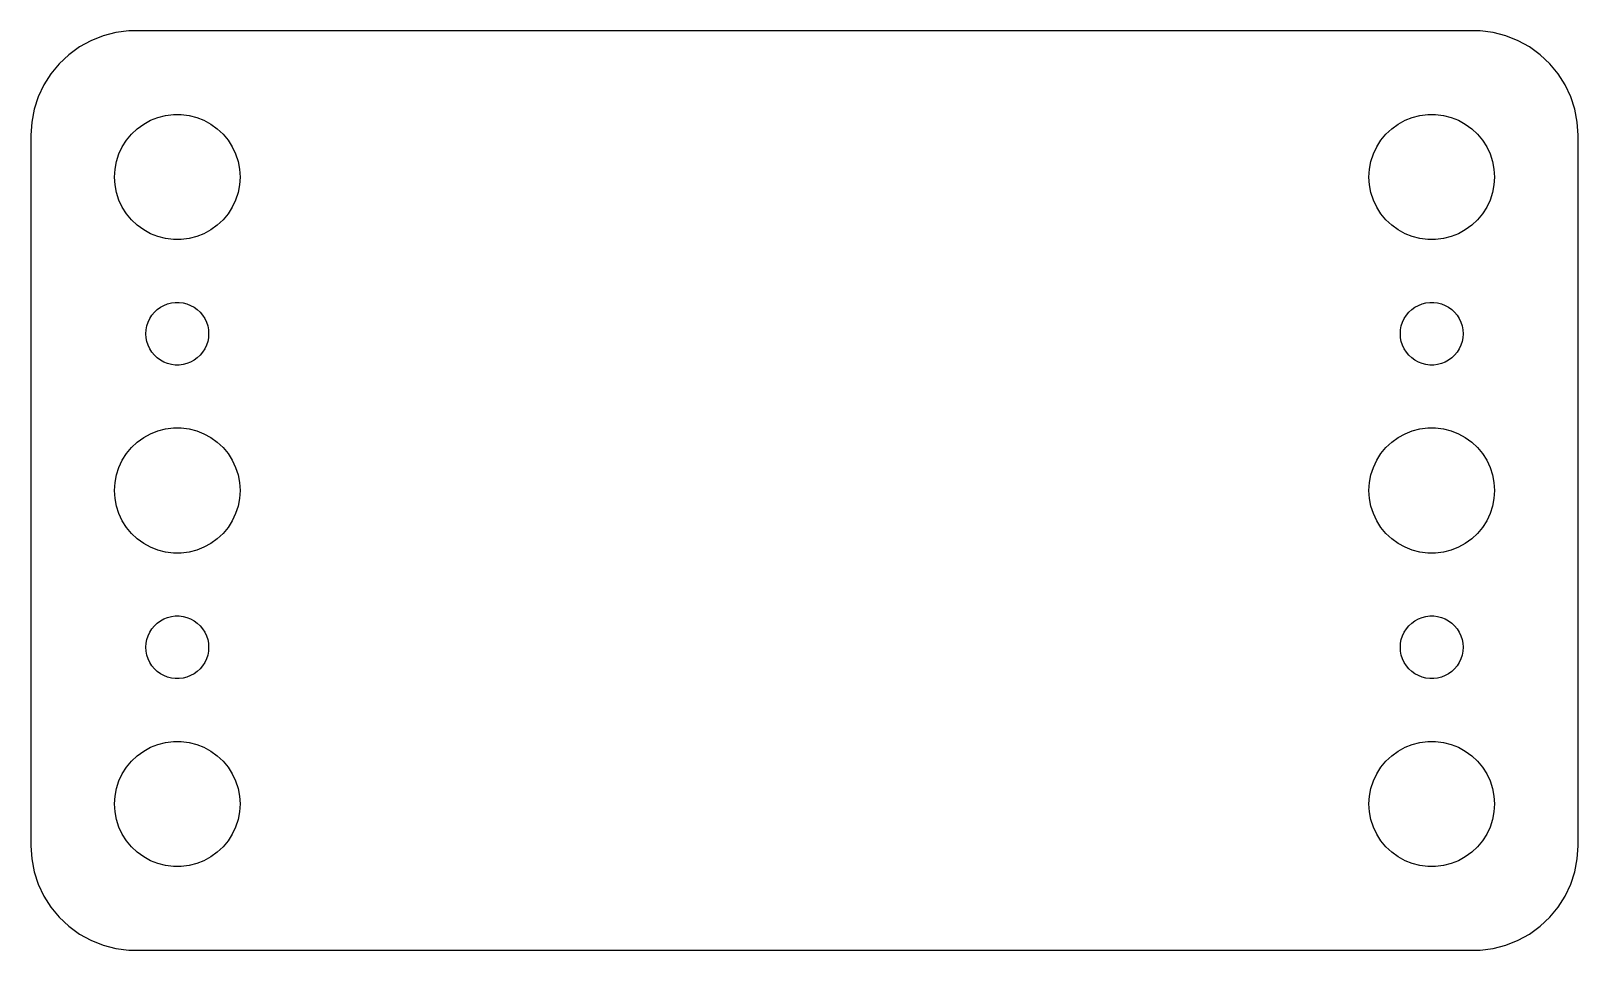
# Model space of a CAD drawing. Header units: metres. Extents: x -37 to 37, y 86 to 238.
# Drawn here: x -37 to 37, y 86 to 130 of the extents above; entities that cross this region are included whole.
import ezdxf

# ---------------------------------------------------------------- set-up
doc = ezdxf.new("R2010")
doc.units = ezdxf.units.M

msp = doc.modelspace()

# ---------------------------------------------------------------- linework, layer by layer
for p, q in [((-34.1289, 129.524), (-34.6791, 129.222)), ((-33.5451, 129.755), (-34.1289, 129.524)), ((-32.9369, 129.911), (-33.5451, 129.755)), ((-32.3139, 129.99), (-32.9369, 129.911)), ((32.3139, 129.99), (-32.3139, 129.99)), ((32.9369, 129.911), (32.3139, 129.99)), ((33.5451, 129.755), (32.9369, 129.911)), ((34.1289, 129.524), (33.5451, 129.755)), ((34.6791, 129.222), (34.1289, 129.524)), ((-35.1871, 128.853), (-35.6448, 128.423)), ((-34.6791, 129.222), (-35.1871, 128.853)), ((35.1871, 128.853), (34.6791, 129.222)), ((35.6448, 128.423), (35.1871, 128.853)), ((-35.6448, 128.423), (-36.0451, 127.939)), ((36.0451, 127.939), (35.6448, 128.423)), ((-36.3815, 127.409), (-36.6489, 126.841)), ((-36.0451, 127.939), (-36.3815, 127.409)), ((36.3815, 127.409), (36.0451, 127.939)), ((36.6489, 126.841), (36.3815, 127.409)), ((-36.6489, 126.841), (-36.8429, 126.243)), ((36.8429, 126.243), (36.6489, 126.841)), ((-36.8429, 126.243), (-36.9606, 125.627)), ((-31.2773, 125.714), (-30.927, 125.853)), ((-30.927, 125.853), (-30.5621, 125.947)), ((-30.5621, 125.947), (-30.1884, 125.994)), ((-30.1884, 125.994), (-29.8116, 125.994)), ((-29.8116, 125.994), (-29.4379, 125.947)), ((-29.4379, 125.947), (-29.0729, 125.853)), ((-29.0729, 125.853), (-28.7227, 125.714)), ((28.7227, 125.714), (29.0729, 125.853)), ((29.0729, 125.853), (29.4379, 125.947)), ((29.4379, 125.947), (29.8116, 125.994)), ((29.8116, 125.994), (30.1884, 125.994)), ((30.1884, 125.994), (30.5621, 125.947)), ((30.5621, 125.947), (30.927, 125.853)), ((30.927, 125.853), (31.2773, 125.714)), ((36.9606, 125.627), (36.8429, 126.243)), ((-36.9606, 125.627), (-37, 125)), ((-32.1869, 125.054), (-31.9123, 125.312)), ((-31.9123, 125.312), (-31.6075, 125.533)), ((-31.6075, 125.533), (-31.2773, 125.714)), ((-28.7227, 125.714), (-28.3925, 125.533)), ((-28.3925, 125.533), (-28.0877, 125.312)), ((-28.0877, 125.312), (-27.8131, 125.054)), ((27.8131, 125.054), (28.0877, 125.312)), ((28.0877, 125.312), (28.3925, 125.533)), ((28.3925, 125.533), (28.7227, 125.714)), ((31.2773, 125.714), (31.6075, 125.533)), ((31.6075, 125.533), (31.9123, 125.312)), ((31.9123, 125.312), (32.1869, 125.054)), ((37, 125), (36.9606, 125.627)), ((-37, 125), (-37, 91)), ((-32.7893, 124.104), (-32.6289, 124.445)), ((-32.6289, 124.445), (-32.427, 124.763)), ((-32.427, 124.763), (-32.1869, 125.054)), ((-27.8131, 125.054), (-27.5729, 124.763)), ((-27.5729, 124.763), (-27.3711, 124.445)), ((-27.3711, 124.445), (-27.2107, 124.104)), ((27.2107, 124.104), (27.3711, 124.445)), ((27.3711, 124.445), (27.5729, 124.763)), ((27.5729, 124.763), (27.8131, 125.054)), ((32.1869, 125.054), (32.427, 124.763)), ((32.427, 124.763), (32.6289, 124.445)), ((32.6289, 124.445), (32.7893, 124.104)), ((37, 91), (37, 125)), ((-32.9763, 123.376), (-32.9057, 123.746)), ((-32.9057, 123.746), (-32.7893, 124.104)), ((-27.2107, 124.104), (-27.0942, 123.746)), ((-27.0942, 123.746), (-27.0237, 123.376)), ((27.0237, 123.376), (27.0942, 123.746)), ((27.0942, 123.746), (27.2107, 124.104)), ((32.7893, 124.104), (32.9057, 123.746)), ((32.9057, 123.746), (32.9763, 123.376)), ((-33, 123), (-32.9763, 123.376)), ((-32.9763, 122.624), (-33, 123)), ((-27.0237, 123.376), (-27, 123)), ((-27, 123), (-27.0237, 122.624)), ((27, 123), (27.0237, 123.376)), ((27.0237, 122.624), (27, 123)), ((32.9763, 123.376), (33, 123)), ((33, 123), (32.9763, 122.624)), ((-32.9057, 122.254), (-32.9763, 122.624)), ((-32.7893, 121.896), (-32.9057, 122.254)), ((-27.0942, 122.254), (-27.2107, 121.896)), ((-27.0237, 122.624), (-27.0942, 122.254)), ((27.0942, 122.254), (27.0237, 122.624)), ((27.2107, 121.896), (27.0942, 122.254)), ((32.9057, 122.254), (32.7893, 121.896)), ((32.9763, 122.624), (32.9057, 122.254)), ((-32.6289, 121.555), (-32.7893, 121.896)), ((-32.427, 121.237), (-32.6289, 121.555)), ((-27.3711, 121.555), (-27.5729, 121.237)), ((-27.2107, 121.896), (-27.3711, 121.555)), ((27.3711, 121.555), (27.2107, 121.896)), ((27.5729, 121.237), (27.3711, 121.555)), ((32.6289, 121.555), (32.427, 121.237)), ((32.7893, 121.896), (32.6289, 121.555)), ((-32.1869, 120.946), (-32.427, 121.237)), ((-31.9123, 120.688), (-32.1869, 120.946)), ((-31.6075, 120.467), (-31.9123, 120.688)), ((-28.0877, 120.688), (-28.3925, 120.467)), ((-27.8131, 120.946), (-28.0877, 120.688)), ((-27.5729, 121.237), (-27.8131, 120.946)), ((27.8131, 120.946), (27.5729, 121.237)), ((28.0877, 120.688), (27.8131, 120.946)), ((28.3925, 120.467), (28.0877, 120.688)), ((31.9123, 120.688), (31.6075, 120.467)), ((32.1869, 120.946), (31.9123, 120.688)), ((32.427, 121.237), (32.1869, 120.946)), ((-31.2773, 120.286), (-31.6075, 120.467)), ((-30.927, 120.147), (-31.2773, 120.286)), ((-30.5621, 120.053), (-30.927, 120.147)), ((-30.1884, 120.006), (-30.5621, 120.053)), ((-29.8116, 120.006), (-30.1884, 120.006)), ((-29.4379, 120.053), (-29.8116, 120.006)), ((-29.0729, 120.147), (-29.4379, 120.053)), ((-28.7227, 120.286), (-29.0729, 120.147)), ((-28.3925, 120.467), (-28.7227, 120.286)), ((28.7227, 120.286), (28.3925, 120.467)), ((29.0729, 120.147), (28.7227, 120.286)), ((29.4379, 120.053), (29.0729, 120.147)), ((29.8116, 120.006), (29.4379, 120.053)), ((30.1884, 120.006), (29.8116, 120.006)), ((30.5621, 120.053), (30.1884, 120.006)), ((30.927, 120.147), (30.5621, 120.053)), ((31.2773, 120.286), (30.927, 120.147)), ((31.6075, 120.467), (31.2773, 120.286)), ((-30.6387, 116.857), (-30.4635, 116.927)), ((-30.4635, 116.927), (-30.2811, 116.973)), ((-30.2811, 116.973), (-30.0942, 116.997)), ((-30.0942, 116.997), (-29.9058, 116.997)), ((-29.9058, 116.997), (-29.7189, 116.973)), ((-29.7189, 116.973), (-29.5365, 116.927)), ((-29.5365, 116.927), (-29.3613, 116.857)), ((29.3613, 116.857), (29.5365, 116.927)), ((29.5365, 116.927), (29.7189, 116.973)), ((29.7189, 116.973), (29.9058, 116.997)), ((29.9058, 116.997), (30.0942, 116.997)), ((30.0942, 116.997), (30.2811, 116.973)), ((30.2811, 116.973), (30.4635, 116.927)), ((30.4635, 116.927), (30.6387, 116.857)), ((-31.3947, 116.052), (-31.3145, 116.223)), ((-31.3145, 116.223), (-31.2135, 116.382)), ((-31.2135, 116.382), (-31.0934, 116.527)), ((-31.0934, 116.527), (-30.9561, 116.656)), ((-30.9561, 116.656), (-30.8037, 116.766)), ((-30.8037, 116.766), (-30.6387, 116.857)), ((-29.3613, 116.857), (-29.1963, 116.766)), ((-29.1963, 116.766), (-29.0439, 116.656)), ((-29.0439, 116.656), (-28.9065, 116.527)), ((-28.9065, 116.527), (-28.7865, 116.382)), ((-28.7865, 116.382), (-28.6855, 116.223)), ((-28.6855, 116.223), (-28.6053, 116.052)), ((28.6053, 116.052), (28.6855, 116.223)), ((28.6855, 116.223), (28.7865, 116.382)), ((28.7865, 116.382), (28.9065, 116.527)), ((28.9065, 116.527), (29.0439, 116.656)), ((29.0439, 116.656), (29.1963, 116.766)), ((29.1963, 116.766), (29.3613, 116.857)), ((30.6387, 116.857), (30.8037, 116.766)), ((30.8037, 116.766), (30.9561, 116.656)), ((30.9561, 116.656), (31.0934, 116.527)), ((31.0934, 116.527), (31.2135, 116.382)), ((31.2135, 116.382), (31.3145, 116.223)), ((31.3145, 116.223), (31.3947, 116.052)), ((-31.5, 115.5), (-31.4882, 115.688)), ((-31.4882, 115.312), (-31.5, 115.5)), ((-31.4882, 115.688), (-31.4529, 115.873)), ((-31.4529, 115.873), (-31.3947, 116.052)), ((-28.6053, 116.052), (-28.5471, 115.873)), ((-28.5471, 115.873), (-28.5118, 115.688)), ((-28.5118, 115.688), (-28.5, 115.5)), ((-28.5, 115.5), (-28.5118, 115.312)), ((28.5, 115.5), (28.5118, 115.688)), ((28.5118, 115.312), (28.5, 115.5)), ((28.5118, 115.688), (28.5471, 115.873)), ((28.5471, 115.873), (28.6053, 116.052)), ((31.3947, 116.052), (31.4529, 115.873)), ((31.4529, 115.873), (31.4882, 115.688)), ((31.4882, 115.688), (31.5, 115.5)), ((31.5, 115.5), (31.4882, 115.312)), ((-31.4529, 115.127), (-31.4882, 115.312)), ((-31.3947, 114.948), (-31.4529, 115.127)), ((-31.3145, 114.777), (-31.3947, 114.948)), ((-31.2135, 114.618), (-31.3145, 114.777)), ((-28.6855, 114.777), (-28.7865, 114.618)), ((-28.6053, 114.948), (-28.6855, 114.777)), ((-28.5471, 115.127), (-28.6053, 114.948)), ((-28.5118, 115.312), (-28.5471, 115.127)), ((28.5471, 115.127), (28.5118, 115.312)), ((28.6053, 114.948), (28.5471, 115.127)), ((28.6855, 114.777), (28.6053, 114.948)), ((28.7865, 114.618), (28.6855, 114.777)), ((31.3145, 114.777), (31.2135, 114.618)), ((31.3947, 114.948), (31.3145, 114.777)), ((31.4529, 115.127), (31.3947, 114.948)), ((31.4882, 115.312), (31.4529, 115.127)), ((-31.0934, 114.473), (-31.2135, 114.618)), ((-30.9561, 114.344), (-31.0934, 114.473)), ((-30.8037, 114.234), (-30.9561, 114.344)), ((-30.6387, 114.143), (-30.8037, 114.234)), ((-30.4635, 114.073), (-30.6387, 114.143)), ((-30.2811, 114.027), (-30.4635, 114.073)), ((-30.0942, 114.003), (-30.2811, 114.027)), ((-29.9058, 114.003), (-30.0942, 114.003)), ((-29.7189, 114.027), (-29.9058, 114.003)), ((-29.5365, 114.073), (-29.7189, 114.027)), ((-29.3613, 114.143), (-29.5365, 114.073)), ((-29.1963, 114.234), (-29.3613, 114.143)), ((-29.0439, 114.344), (-29.1963, 114.234)), ((-28.9065, 114.473), (-29.0439, 114.344)), ((-28.7865, 114.618), (-28.9065, 114.473)), ((28.9065, 114.473), (28.7865, 114.618)), ((29.0439, 114.344), (28.9065, 114.473)), ((29.1963, 114.234), (29.0439, 114.344)), ((29.3613, 114.143), (29.1963, 114.234)), ((29.5365, 114.073), (29.3613, 114.143)), ((29.7189, 114.027), (29.5365, 114.073)), ((29.9058, 114.003), (29.7189, 114.027)), ((30.0942, 114.003), (29.9058, 114.003)), ((30.2811, 114.027), (30.0942, 114.003)), ((30.4635, 114.073), (30.2811, 114.027)), ((30.6387, 114.143), (30.4635, 114.073)), ((30.8037, 114.234), (30.6387, 114.143)), ((30.9561, 114.344), (30.8037, 114.234)), ((31.0934, 114.473), (30.9561, 114.344)), ((31.2135, 114.618), (31.0934, 114.473)), ((-32.1869, 110.054), (-31.9123, 110.312)), ((-31.9123, 110.312), (-31.6075, 110.533)), ((-31.6075, 110.533), (-31.2773, 110.714)), ((-31.2773, 110.714), (-30.927, 110.853)), ((-30.927, 110.853), (-30.5621, 110.947)), ((-30.5621, 110.947), (-30.1884, 110.994)), ((-30.1884, 110.994), (-29.8116, 110.994)), ((-29.8116, 110.994), (-29.4379, 110.947)), ((-29.4379, 110.947), (-29.0729, 110.853)), ((-29.0729, 110.853), (-28.7227, 110.714)), ((-28.7227, 110.714), (-28.3925, 110.533)), ((-28.3925, 110.533), (-28.0877, 110.312)), ((-28.0877, 110.312), (-27.8131, 110.054)), ((27.8131, 110.054), (28.0877, 110.312)), ((28.0877, 110.312), (28.3925, 110.533)), ((28.3925, 110.533), (28.7227, 110.714)), ((28.7227, 110.714), (29.0729, 110.853)), ((29.0729, 110.853), (29.4379, 110.947)), ((29.4379, 110.947), (29.8116, 110.994)), ((29.8116, 110.994), (30.1884, 110.994)), ((30.1884, 110.994), (30.5621, 110.947)), ((30.5621, 110.947), (30.927, 110.853)), ((30.927, 110.853), (31.2773, 110.714)), ((31.2773, 110.714), (31.6075, 110.533)), ((31.6075, 110.533), (31.9123, 110.312)), ((31.9123, 110.312), (32.1869, 110.054)), ((-32.6289, 109.445), (-32.427, 109.763)), ((-32.427, 109.763), (-32.1869, 110.054)), ((-27.8131, 110.054), (-27.5729, 109.763)), ((-27.5729, 109.763), (-27.3711, 109.445)), ((27.3711, 109.445), (27.5729, 109.763)), ((27.5729, 109.763), (27.8131, 110.054)), ((32.1869, 110.054), (32.427, 109.763)), ((32.427, 109.763), (32.6289, 109.445)), ((-32.9057, 108.746), (-32.7893, 109.104)), ((-32.7893, 109.104), (-32.6289, 109.445)), ((-27.3711, 109.445), (-27.2107, 109.104)), ((-27.2107, 109.104), (-27.0942, 108.746)), ((27.0942, 108.746), (27.2107, 109.104)), ((27.2107, 109.104), (27.3711, 109.445)), ((32.6289, 109.445), (32.7893, 109.104)), ((32.7893, 109.104), (32.9057, 108.746)), ((-33, 108), (-32.9763, 108.376)), ((-32.9763, 108.376), (-32.9057, 108.746)), ((-27.0942, 108.746), (-27.0237, 108.376)), ((-27.0237, 108.376), (-27, 108)), ((27, 108), (27.0237, 108.376)), ((27.0237, 108.376), (27.0942, 108.746)), ((32.9057, 108.746), (32.9763, 108.376)), ((32.9763, 108.376), (33, 108)), ((-32.9763, 107.624), (-33, 108)), ((-32.9057, 107.254), (-32.9763, 107.624)), ((-27.0237, 107.624), (-27.0942, 107.254)), ((-27, 108), (-27.0237, 107.624)), ((27.0237, 107.624), (27, 108)), ((27.0942, 107.254), (27.0237, 107.624)), ((32.9763, 107.624), (32.9057, 107.254)), ((33, 108), (32.9763, 107.624)), ((-32.7893, 106.896), (-32.9057, 107.254)), ((-32.6289, 106.555), (-32.7893, 106.896)), ((-27.2107, 106.896), (-27.3711, 106.555)), ((-27.0942, 107.254), (-27.2107, 106.896)), ((27.2107, 106.896), (27.0942, 107.254)), ((27.3711, 106.555), (27.2107, 106.896)), ((32.7893, 106.896), (32.6289, 106.555)), ((32.9057, 107.254), (32.7893, 106.896)), ((-32.427, 106.237), (-32.6289, 106.555)), ((-32.1869, 105.946), (-32.427, 106.237)), ((-31.9123, 105.688), (-32.1869, 105.946)), ((-27.8131, 105.946), (-28.0877, 105.688)), ((-27.5729, 106.237), (-27.8131, 105.946)), ((-27.3711, 106.555), (-27.5729, 106.237)), ((27.5729, 106.237), (27.3711, 106.555)), ((27.8131, 105.946), (27.5729, 106.237)), ((28.0877, 105.688), (27.8131, 105.946)), ((32.1869, 105.946), (31.9123, 105.688)), ((32.427, 106.237), (32.1869, 105.946)), ((32.6289, 106.555), (32.427, 106.237)), ((-31.6075, 105.467), (-31.9123, 105.688)), ((-31.2773, 105.286), (-31.6075, 105.467)), ((-30.927, 105.147), (-31.2773, 105.286)), ((-30.5621, 105.053), (-30.927, 105.147)), ((-29.0729, 105.147), (-29.4379, 105.053)), ((-28.7227, 105.286), (-29.0729, 105.147)), ((-28.3925, 105.467), (-28.7227, 105.286)), ((-28.0877, 105.688), (-28.3925, 105.467)), ((28.3925, 105.467), (28.0877, 105.688)), ((28.7227, 105.286), (28.3925, 105.467)), ((29.0729, 105.147), (28.7227, 105.286)), ((29.4379, 105.053), (29.0729, 105.147)), ((30.927, 105.147), (30.5621, 105.053)), ((31.2773, 105.286), (30.927, 105.147)), ((31.6075, 105.467), (31.2773, 105.286)), ((31.9123, 105.688), (31.6075, 105.467)), ((-30.1884, 105.006), (-30.5621, 105.053)), ((-29.8116, 105.006), (-30.1884, 105.006)), ((-29.4379, 105.053), (-29.8116, 105.006)), ((29.8116, 105.006), (29.4379, 105.053)), ((30.1884, 105.006), (29.8116, 105.006)), ((30.5621, 105.053), (30.1884, 105.006)), ((-31.3145, 101.223), (-31.2135, 101.382)), ((-31.2135, 101.382), (-31.0934, 101.527)), ((-31.0934, 101.527), (-30.9561, 101.656)), ((-30.9561, 101.656), (-30.8037, 101.766)), ((-30.8037, 101.766), (-30.6387, 101.857)), ((-30.6387, 101.857), (-30.4635, 101.927)), ((-30.4635, 101.927), (-30.2811, 101.973)), ((-30.2811, 101.973), (-30.0942, 101.997)), ((-30.0942, 101.997), (-29.9058, 101.997)), ((-29.9058, 101.997), (-29.7189, 101.973)), ((-29.7189, 101.973), (-29.5365, 101.927)), ((-29.5365, 101.927), (-29.3613, 101.857)), ((-29.3613, 101.857), (-29.1963, 101.766)), ((-29.1963, 101.766), (-29.0439, 101.656)), ((-29.0439, 101.656), (-28.9065, 101.527)), ((-28.9065, 101.527), (-28.7865, 101.382)), ((-28.7865, 101.382), (-28.6855, 101.223)), ((28.6855, 101.223), (28.7865, 101.382)), ((28.7865, 101.382), (28.9065, 101.527)), ((28.9065, 101.527), (29.0439, 101.656)), ((29.0439, 101.656), (29.1963, 101.766)), ((29.1963, 101.766), (29.3613, 101.857)), ((29.3613, 101.857), (29.5365, 101.927)), ((29.5365, 101.927), (29.7189, 101.973)), ((29.7189, 101.973), (29.9058, 101.997)), ((29.9058, 101.997), (30.0942, 101.997)), ((30.0942, 101.997), (30.2811, 101.973)), ((30.2811, 101.973), (30.4635, 101.927)), ((30.4635, 101.927), (30.6387, 101.857)), ((30.6387, 101.857), (30.8037, 101.766)), ((30.8037, 101.766), (30.9561, 101.656)), ((30.9561, 101.656), (31.0934, 101.527)), ((31.0934, 101.527), (31.2135, 101.382)), ((31.2135, 101.382), (31.3145, 101.223)), ((-31.5, 100.5), (-31.4882, 100.688)), ((-31.4882, 100.688), (-31.4529, 100.873)), ((-31.4529, 100.873), (-31.3947, 101.052)), ((-31.3947, 101.052), (-31.3145, 101.223)), ((-28.6855, 101.223), (-28.6053, 101.052)), ((-28.6053, 101.052), (-28.5471, 100.873)), ((-28.5471, 100.873), (-28.5118, 100.688)), ((-28.5118, 100.688), (-28.5, 100.5)), ((28.5, 100.5), (28.5118, 100.688)), ((28.5118, 100.688), (28.5471, 100.873)), ((28.5471, 100.873), (28.6053, 101.052)), ((28.6053, 101.052), (28.6855, 101.223)), ((31.3145, 101.223), (31.3947, 101.052)), ((31.3947, 101.052), (31.4529, 100.873)), ((31.4529, 100.873), (31.4882, 100.688)), ((31.4882, 100.688), (31.5, 100.5)), ((-31.4882, 100.312), (-31.5, 100.5)), ((-31.4529, 100.127), (-31.4882, 100.312)), ((-31.3947, 99.9478), (-31.4529, 100.127)), ((-31.3145, 99.7774), (-31.3947, 99.9478)), ((-28.6053, 99.9478), (-28.6855, 99.7774)), ((-28.5471, 100.127), (-28.6053, 99.9478)), ((-28.5118, 100.312), (-28.5471, 100.127)), ((-28.5, 100.5), (-28.5118, 100.312)), ((28.5118, 100.312), (28.5, 100.5)), ((28.5471, 100.127), (28.5118, 100.312)), ((28.6053, 99.9478), (28.5471, 100.127)), ((28.6855, 99.7774), (28.6053, 99.9478)), ((31.3947, 99.9478), (31.3145, 99.7774)), ((31.4529, 100.127), (31.3947, 99.9478)), ((31.4882, 100.312), (31.4529, 100.127)), ((31.5, 100.5), (31.4882, 100.312)), ((-31.2135, 99.6183), (-31.3145, 99.7774)), ((-31.0934, 99.4732), (-31.2135, 99.6183)), ((-30.9561, 99.3442), (-31.0934, 99.4732)), ((-30.8037, 99.2335), (-30.9561, 99.3442)), ((-30.6387, 99.1428), (-30.8037, 99.2335)), ((-29.1963, 99.2335), (-29.3613, 99.1428)), ((-29.0439, 99.3442), (-29.1963, 99.2335)), ((-28.9065, 99.4732), (-29.0439, 99.3442)), ((-28.7865, 99.6183), (-28.9065, 99.4732)), ((-28.6855, 99.7774), (-28.7865, 99.6183)), ((28.7865, 99.6183), (28.6855, 99.7774)), ((28.9065, 99.4732), (28.7865, 99.6183)), ((29.0439, 99.3442), (28.9065, 99.4732)), ((29.1963, 99.2335), (29.0439, 99.3442)), ((29.3613, 99.1428), (29.1963, 99.2335)), ((30.8037, 99.2335), (30.6387, 99.1428)), ((30.9561, 99.3442), (30.8037, 99.2335)), ((31.0934, 99.4732), (30.9561, 99.3442)), ((31.2135, 99.6183), (31.0934, 99.4732)), ((31.3145, 99.7774), (31.2135, 99.6183)), ((-30.4635, 99.0734), (-30.6387, 99.1428)), ((-30.2811, 99.0266), (-30.4635, 99.0734)), ((-30.0942, 99.003), (-30.2811, 99.0266)), ((-29.9058, 99.003), (-30.0942, 99.003)), ((-29.7189, 99.0266), (-29.9058, 99.003)), ((-29.5365, 99.0734), (-29.7189, 99.0266)), ((-29.3613, 99.1428), (-29.5365, 99.0734)), ((29.5365, 99.0734), (29.3613, 99.1428)), ((29.7189, 99.0266), (29.5365, 99.0734)), ((29.9058, 99.003), (29.7189, 99.0266)), ((30.0942, 99.003), (29.9058, 99.003)), ((30.2811, 99.0266), (30.0942, 99.003)), ((30.4635, 99.0734), (30.2811, 99.0266)), ((30.6387, 99.1428), (30.4635, 99.0734)), ((-31.9123, 95.3116), (-31.6075, 95.533)), ((-31.6075, 95.533), (-31.2773, 95.7145)), ((-31.2773, 95.7145), (-30.927, 95.8532)), ((-30.927, 95.8532), (-30.5621, 95.9469)), ((-30.5621, 95.9469), (-30.1884, 95.9941)), ((-30.1884, 95.9941), (-29.8116, 95.9941)), ((-29.8116, 95.9941), (-29.4379, 95.9469)), ((-29.4379, 95.9469), (-29.0729, 95.8532)), ((-29.0729, 95.8532), (-28.7227, 95.7145)), ((-28.7227, 95.7145), (-28.3925, 95.533)), ((-28.3925, 95.533), (-28.0877, 95.3116)), ((28.0877, 95.3116), (28.3925, 95.533)), ((28.3925, 95.533), (28.7227, 95.7145)), ((28.7227, 95.7145), (29.0729, 95.8532)), ((29.0729, 95.8532), (29.4379, 95.9469)), ((29.4379, 95.9469), (29.8116, 95.9941)), ((29.8116, 95.9941), (30.1884, 95.9941)), ((30.1884, 95.9941), (30.5621, 95.9469)), ((30.5621, 95.9469), (30.927, 95.8532)), ((30.927, 95.8532), (31.2773, 95.7145)), ((31.2773, 95.7145), (31.6075, 95.533)), ((31.6075, 95.533), (31.9123, 95.3116)), ((-32.6289, 94.4453), (-32.427, 94.7634)), ((-32.427, 94.7634), (-32.1869, 95.0536)), ((-32.1869, 95.0536), (-31.9123, 95.3116)), ((-28.0877, 95.3116), (-27.8131, 95.0536)), ((-27.8131, 95.0536), (-27.5729, 94.7634)), ((-27.5729, 94.7634), (-27.3711, 94.4453)), ((27.3711, 94.4453), (27.5729, 94.7634)), ((27.5729, 94.7634), (27.8131, 95.0536)), ((27.8131, 95.0536), (28.0877, 95.3116)), ((31.9123, 95.3116), (32.1869, 95.0536)), ((32.1869, 95.0536), (32.427, 94.7634)), ((32.427, 94.7634), (32.6289, 94.4453)), ((-32.9057, 93.7461), (-32.7893, 94.1044)), ((-32.7893, 94.1044), (-32.6289, 94.4453)), ((-27.3711, 94.4453), (-27.2107, 94.1044)), ((-27.2107, 94.1044), (-27.0942, 93.7461)), ((27.0942, 93.7461), (27.2107, 94.1044)), ((27.2107, 94.1044), (27.3711, 94.4453)), ((32.6289, 94.4453), (32.7893, 94.1044)), ((32.7893, 94.1044), (32.9057, 93.7461)), ((-33, 93), (-32.9763, 93.376)), ((-32.9763, 93.376), (-32.9057, 93.7461)), ((-27.0942, 93.7461), (-27.0237, 93.376)), ((-27.0237, 93.376), (-27, 93)), ((27, 93), (27.0237, 93.376)), ((27.0237, 93.376), (27.0942, 93.7461)), ((32.9057, 93.7461), (32.9763, 93.376)), ((32.9763, 93.376), (33, 93)), ((-32.9763, 92.624), (-33, 93)), ((-32.9057, 92.2539), (-32.9763, 92.624)), ((-27.0237, 92.624), (-27.0942, 92.2539)), ((-27, 93), (-27.0237, 92.624)), ((27.0237, 92.624), (27, 93)), ((27.0942, 92.2539), (27.0237, 92.624)), ((32.9763, 92.624), (32.9057, 92.2539)), ((33, 93), (32.9763, 92.624)), ((-32.7893, 91.8956), (-32.9057, 92.2539)), ((-32.6289, 91.5547), (-32.7893, 91.8956)), ((-27.2107, 91.8956), (-27.3711, 91.5547)), ((-27.0942, 92.2539), (-27.2107, 91.8956)), ((27.2107, 91.8956), (27.0942, 92.2539)), ((27.3711, 91.5547), (27.2107, 91.8956)), ((32.7893, 91.8956), (32.6289, 91.5547)), ((32.9057, 92.2539), (32.7893, 91.8956)), ((-32.427, 91.2366), (-32.6289, 91.5547)), ((-32.1869, 90.9464), (-32.427, 91.2366)), ((-27.5729, 91.2366), (-27.8131, 90.9464)), ((-27.3711, 91.5547), (-27.5729, 91.2366)), ((27.5729, 91.2366), (27.3711, 91.5547)), ((27.8131, 90.9464), (27.5729, 91.2366)), ((32.427, 91.2366), (32.1869, 90.9464)), ((32.6289, 91.5547), (32.427, 91.2366)), ((-37, 91), (-36.9606, 90.3733)), ((-36.9606, 90.3733), (-36.8429, 89.7566)), ((-31.9123, 90.6885), (-32.1869, 90.9464)), ((-31.6075, 90.467), (-31.9123, 90.6885)), ((-31.2773, 90.2855), (-31.6075, 90.467)), ((-30.927, 90.1468), (-31.2773, 90.2855)), ((-28.7227, 90.2855), (-29.0729, 90.1468)), ((-28.3925, 90.467), (-28.7227, 90.2855)), ((-28.0877, 90.6885), (-28.3925, 90.467)), ((-27.8131, 90.9464), (-28.0877, 90.6885)), ((28.0877, 90.6885), (27.8131, 90.9464)), ((28.3925, 90.467), (28.0877, 90.6885)), ((28.7227, 90.2855), (28.3925, 90.467)), ((29.0729, 90.1468), (28.7227, 90.2855)), ((31.2773, 90.2855), (30.927, 90.1468)), ((31.6075, 90.467), (31.2773, 90.2855)), ((31.9123, 90.6885), (31.6075, 90.467)), ((32.1869, 90.9464), (31.9123, 90.6885)), ((36.8429, 89.7566), (36.9606, 90.3733)), ((36.9606, 90.3733), (37, 91)), ((-36.8429, 89.7566), (-36.6489, 89.1594)), ((-30.5621, 90.0531), (-30.927, 90.1468)), ((-30.1884, 90.0059), (-30.5621, 90.0531)), ((-29.8116, 90.0059), (-30.1884, 90.0059)), ((-29.4379, 90.0531), (-29.8116, 90.0059)), ((-29.0729, 90.1468), (-29.4379, 90.0531)), ((29.4379, 90.0531), (29.0729, 90.1468)), ((29.8116, 90.0059), (29.4379, 90.0531)), ((30.1884, 90.0059), (29.8116, 90.0059)), ((30.5621, 90.0531), (30.1884, 90.0059)), ((30.927, 90.1468), (30.5621, 90.0531)), ((36.6489, 89.1594), (36.8429, 89.7566)), ((-36.6489, 89.1594), (-36.3815, 88.5912)), ((36.3815, 88.5912), (36.6489, 89.1594)), ((-36.3815, 88.5912), (-36.0451, 88.0611)), ((-36.0451, 88.0611), (-35.6448, 87.5773)), ((35.6448, 87.5773), (36.0451, 88.0611)), ((36.0451, 88.0611), (36.3815, 88.5912)), ((-35.6448, 87.5773), (-35.1871, 87.1474)), ((35.1871, 87.1474), (35.6448, 87.5773)), ((-35.1871, 87.1474), (-34.6791, 86.7784)), ((-34.6791, 86.7784), (-34.1289, 86.4759)), ((34.1289, 86.4759), (34.6791, 86.7784)), ((34.6791, 86.7784), (35.1871, 87.1474)), ((-34.1289, 86.4759), (-33.5451, 86.2447)), ((-33.5451, 86.2447), (-32.9369, 86.0886)), ((-32.9369, 86.0886), (-32.3139, 86.0099)), ((-32.3139, 86.0099), (32.3139, 86.0099)), ((32.3139, 86.0099), (32.9369, 86.0886)), ((32.9369, 86.0886), (33.5451, 86.2447)), ((33.5451, 86.2447), (34.1289, 86.4759))]:
    msp.add_line(p, q)

doc.saveas('drawing.dxf')
